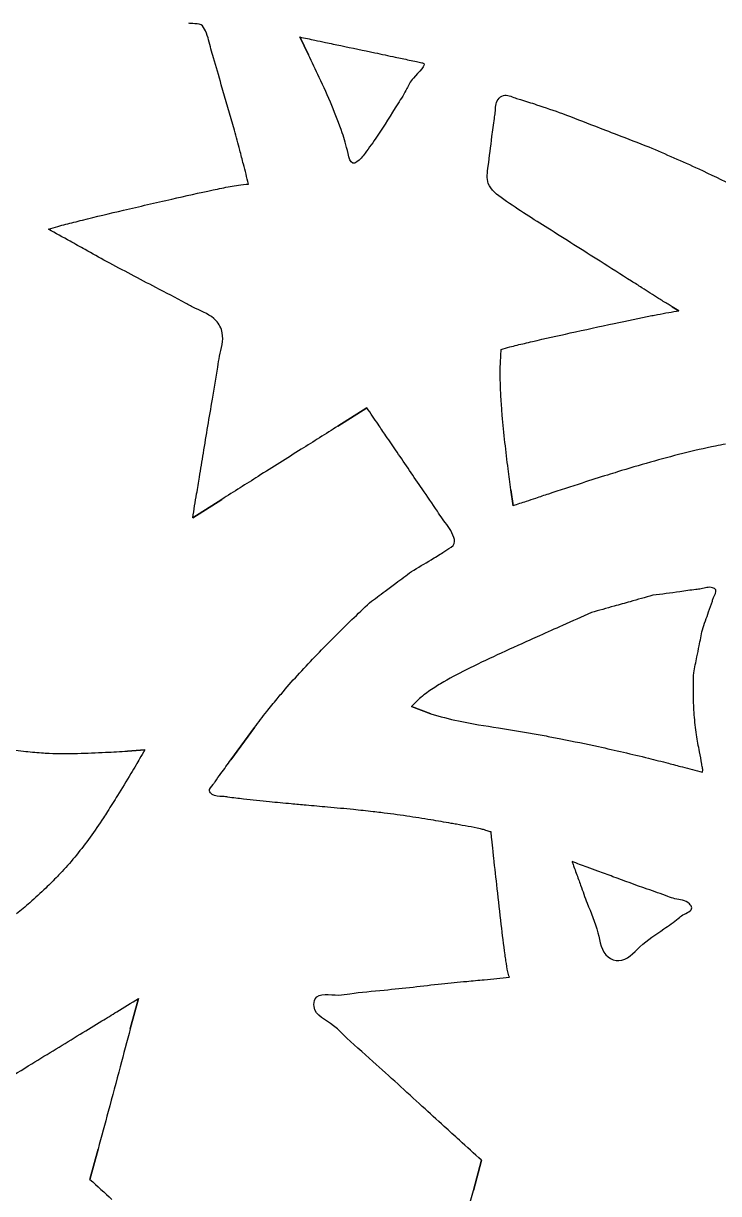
# Model space of a CAD drawing. Extents: x 0 to 339, y 0 to 248.
# Drawn here: x 157.2 to 189.8, y 122.4 to 177.2 of the extents above; entities that cross this region are included whole.
import ezdxf

# ---------------------------------------------------------------- set-up
doc = ezdxf.new("R2010")
doc.units = 0
doc.layers.add('layer_1', color=7, linetype='CONTINUOUS')

msp = doc.modelspace()

# ---------------------------------------------------------------- linework, layer by layer
at = {"layer": 'layer_1', "color": 1}
for p, q in [((170.563004, 175.757598), (170.158972, 176.591173)), ((170.158972, 176.591173), (170.563004, 175.757598)), ((170.563004, 175.757598), (170.563004, 175.757598)), ((175.916768, 175.378945), (175.916768, 175.378945)), ((175.916768, 175.378945), (175.916768, 175.378945)), ((175.916768, 175.378945), (175.916768, 175.378945)), ((172.153886, 172.096045), (172.153886, 172.096045)), ((172.153886, 172.096045), (172.153886, 172.096045)), ((172.153886, 172.096045), (172.153886, 172.096045)), ((187.940107, 163.757772), (187.62336, 163.940205)), ((187.62336, 163.940205), (187.940107, 163.757772)), ((187.940107, 163.757772), (187.940107, 163.757772)), ((173.307963, 159.210657), (171.946152, 158.353182)), ((171.946152, 158.353182), (173.307963, 159.210657)), ((173.307963, 159.210657), (173.307963, 159.210657)), ((180.159246, 154.620577), (180.058236, 155.378202)), ((180.058236, 155.378202), (180.159246, 154.620577)), ((166.499244, 154.923795), (165.137433, 154.066384)), ((165.137433, 154.066384), (166.499244, 154.923795)), ((166.499244, 154.923795), (166.499244, 154.923795)), ((180.159246, 154.620577), (180.159246, 154.620577)), ((175.39923, 145.226033), (176.308496, 144.872504)), ((176.308496, 144.872504), (175.39923, 145.226033)), ((175.39923, 145.226033), (175.39923, 145.226033)), ((166.926402, 142.718347), (168.036076, 144.231412)), ((168.036076, 144.231412), (166.926402, 142.718347)), ((162.087736, 143.131224), (162.894708, 143.181664)), ((162.894708, 143.181664), (162.087736, 143.131224)), ((162.087736, 143.131224), (162.087736, 143.131224)), ((166.926402, 142.718347), (166.926402, 142.718347)), ((182.926019, 137.952208), (182.926019, 137.952208)), ((182.926019, 137.952208), (182.926019, 137.952208)), ((182.926019, 137.952208), (182.926019, 137.952208)), ((162.592068, 131.531311), (162.213606, 130.11906)), ((162.213606, 130.11906), (162.592068, 131.531311)), ((162.592068, 131.531311), (162.592068, 131.531311)), ((160.700546, 124.470455), (160.322407, 123.058205)), ((160.322407, 123.058205), (160.700546, 124.470455)), ((160.700546, 124.470455), (160.700546, 124.470455)), ((178.299499, 122.544386), (178.677637, 123.956632)), ((178.677637, 123.956632), (178.299499, 122.544386)), ((178.299499, 122.544386), (178.299499, 122.544386))]:
    msp.add_line(p, q, dxfattribs=at)
for points in [[(165.137433, 177.215713), (165.073223, 177.219376), (165.012114, 177.227898), (164.95065, 177.236262)], [(165.527872, 177.160597), (165.420558, 177.221734), (165.27217, 177.208026), (165.137433, 177.215713)], [(165.738954, 176.875681), (165.687663, 176.990116), (165.624375, 177.105619), (165.527872, 177.160597)], [(165.994844, 176.030279), (165.920051, 176.31219), (165.866721, 176.590623), (165.738954, 176.875681)], [(170.158972, 176.591173), (170.395923, 176.541277), (170.632873, 176.49138), (170.869823, 176.441484)], [(166.114405, 175.614694), (166.073224, 175.753406), (166.031462, 175.89226), (165.994844, 176.030279)], [(170.869823, 176.441484), (171.035697, 176.406555), (171.201571, 176.371627), (171.367448, 176.336701)], [(171.367448, 176.336701), (171.60443, 176.286804), (171.841419, 176.236913), (172.078386, 176.187009)], [(172.078386, 176.187009), (172.611433, 176.074753), (173.144374, 175.962436), (173.677597, 175.850254)], [(166.48056, 174.352994), (166.359245, 174.773175), (166.239511, 175.193286), (166.114405, 175.614694)], [(171.07085, 174.696089), (170.903298, 175.050846), (170.733151, 175.404222), (170.563004, 175.757598)], [(173.677597, 175.850254), (173.997563, 175.78294), (174.31763, 175.715674), (174.63722, 175.648192)], [(174.63722, 175.648192), (174.743759, 175.625695), (174.850246, 175.603175), (174.957123, 175.580834)], [(174.957123, 175.580834), (175.182729, 175.533673), (175.410074, 175.48731), (175.632429, 175.438764)], [(175.916769, 175.378945), (176.168106, 175.313363), (175.719648, 174.943847), (175.486629, 174.668005)], [(175.632429, 175.438764), (175.714349, 175.420878), (175.795592, 175.402697), (175.881226, 175.386422)], [(175.881226, 175.386422), (175.893459, 175.384098), (175.905782, 175.381812), (175.916769, 175.378945)], [(171.662829, 173.376448), (171.478811, 173.821935), (171.27679, 174.260055), (171.07085, 174.696089)], [(175.486629, 174.668005), (175.323506, 174.474904), (175.26596, 174.327708), (175.185441, 174.170361)], [(167.104518, 172.222757), (166.895027, 172.932904), (166.685536, 173.643051), (166.48056, 174.352994)], [(175.185441, 174.170361), (175.070407, 173.945566), (174.908483, 173.700051), (174.755043, 173.459462)], [(179.455905, 173.664641), (179.516513, 173.751978), (179.610445, 173.825415), (179.709361, 173.852608)], [(179.709361, 173.852608), (179.885799, 173.901113), (180.078096, 173.802487), (180.260315, 173.737493)], [(172.153886, 172.096045), (171.995595, 172.525053), (171.837304, 172.954062), (171.662829, 173.376448)], [(174.755043, 173.459462), (174.423864, 172.940182), (174.132209, 172.443849), (173.793458, 171.945315)], [(179.32599, 173.055818), (179.346462, 173.265929), (179.336335, 173.492337), (179.455905, 173.664641)], [(180.260315, 173.737493), (180.34527, 173.707191), (180.428034, 173.684199), (180.510993, 173.659898)], [(180.510993, 173.659898), (180.758312, 173.587449), (181.007367, 173.503358), (181.255475, 173.419582)], [(181.255475, 173.419582), (181.666193, 173.280897), (182.074315, 173.143072), (182.482437, 173.005247)], [(179.172492, 171.92584), (179.207314, 172.208743), (179.24163, 172.492307), (179.285738, 172.771443)], [(179.285738, 172.771443), (179.300586, 172.865413), (179.316545, 172.958881), (179.32599, 173.055818)], [(182.482437, 173.005247), (182.981289, 172.811911), (183.480141, 172.618575), (183.978997, 172.425248)], [(167.347481, 171.288736), (167.266513, 171.600081), (167.185516, 171.911419), (167.104518, 172.222757)], [(183.978997, 172.425248), (184.328193, 172.289921), (184.677391, 172.154597), (185.02659, 172.019278)], [(172.427903, 171.131637), (172.332436, 171.52672), (172.243161, 171.811382), (172.153886, 172.096045)], [(173.793458, 171.945315), (173.607844, 171.672151), (173.408091, 171.398327), (173.224769, 171.143737)], [(178.997521, 170.530287), (179.056303, 170.994872), (179.115086, 171.459457), (179.172492, 171.92584)], [(185.02659, 172.019278), (185.525443, 171.825967), (186.024298, 171.632664), (186.523154, 171.439362)], [(167.517465, 170.634921), (167.460818, 170.852863), (167.404156, 171.070801), (167.347481, 171.288736)], [(172.645805, 170.677953), (172.525313, 170.707143), (172.475828, 170.933304), (172.427903, 171.131637)], [(173.224769, 171.143737), (173.168773, 171.065973), (173.114311, 170.990003), (173.037709, 170.90894)], [(186.523154, 171.439362), (187.30738, 171.103866), (188.091606, 170.768371), (188.866104, 170.41138)], [(167.760173, 169.7009), (167.67928, 170.012243), (167.598387, 170.323586), (167.517465, 170.634921)], [(173.037709, 170.90894), (172.92163, 170.786102), (172.754713, 170.65157), (172.645805, 170.677953)], [(178.999913, 169.732503), (178.918587, 169.967875), (178.958054, 170.249081), (178.997521, 170.530287)], [(188.866104, 170.41138), (189.421686, 170.155294), (189.972263, 169.888147), (190.518929, 169.613429)], [(166.095721, 169.423321), (166.232028, 169.451199), (166.368455, 169.478453), (166.504828, 169.506495)], [(166.504828, 169.506495), (166.763653, 169.559716), (167.022284, 169.615776), (167.283812, 169.651353)], [(167.283812, 169.651353), (167.441893, 169.672858), (167.601033, 169.686879), (167.760173, 169.7009)], [(179.723721, 168.981071), (179.419223, 169.195263), (179.106271, 169.424687), (178.999913, 169.732503)], [(161.892938, 168.472605), (162.646191, 168.648872), (163.399857, 168.822969), (164.15401, 168.995668)], [(164.15401, 168.995668), (164.800103, 169.143622), (165.446553, 169.29055), (166.095721, 169.423321)], [(181.789354, 167.631903), (181.116566, 168.053234), (180.443778, 168.474564), (179.723721, 168.981071)], [(159.9681, 168.011071), (160.60834, 168.170351), (161.250488, 168.322268), (161.892938, 168.472605)], [(158.813519, 167.716072), (159.062858, 167.787999), (159.315372, 167.84878), (159.56736, 167.911184)], [(159.56736, 167.911184), (159.70101, 167.944282), (159.834513, 167.977837), (159.9681, 168.011071)], [(158.379153, 167.582557), (158.523582, 167.628327), (158.66801, 167.674097), (158.813519, 167.716072)], [(159.387899, 167.022121), (159.051649, 167.208931), (158.715401, 167.395744), (158.379153, 167.582557)], [(184.242092, 166.079897), (183.424524, 166.597249), (182.606939, 167.114576), (181.789354, 167.631903)], [(160.094022, 166.629829), (159.858646, 166.760591), (159.623272, 166.891355), (159.387899, 167.022121)], [(161.102771, 166.069433), (160.766521, 166.25623), (160.43027, 166.443028), (160.094022, 166.629829)], [(163.414299, 164.85072), (162.640826, 165.253853), (161.871799, 165.661643), (161.102771, 166.069433)], [(185.713734, 165.148558), (185.22321, 165.459041), (184.732654, 165.769474), (184.242092, 166.079897)], [(186.204281, 164.838071), (186.040759, 164.941556), (185.877248, 165.04506), (185.713734, 165.148558)], [(164.801322, 164.119397), (164.344149, 164.368593), (163.878424, 164.608818), (163.414299, 164.85072)], [(186.987018, 164.342834), (186.7261, 164.507905), (186.465176, 164.672964), (186.204281, 164.838071)], [(165.263694, 163.875594), (165.105178, 163.952256), (164.953725, 164.036325), (164.801322, 164.119397)], [(187.427176, 164.064347), (187.280461, 164.157182), (187.133741, 164.25001), (186.987018, 164.342834)], [(187.62336, 163.940205), (187.557966, 163.981586), (187.492571, 164.022967), (187.427176, 164.064347)], [(166.230297, 163.304995), (165.977056, 163.58051), (165.604088, 163.710974), (165.263694, 163.875594)], [(184.906948, 163.170179), (185.495352, 163.295847), (186.084164, 163.4198), (186.674731, 163.534753)], [(186.674731, 163.534753), (186.758727, 163.551102), (186.842758, 163.56727), (186.926806, 163.583382)], [(186.926806, 163.583382), (187.104324, 163.617413), (187.281911, 163.651197), (187.460075, 163.681571)], [(187.460075, 163.681571), (187.619776, 163.708798), (187.779941, 163.733285), (187.940107, 163.757772)], [(166.52447, 162.723145), (166.484097, 162.935984), (166.377395, 163.144959), (166.230297, 163.304995)], [(182.83621, 162.721347), (183.526085, 162.872781), (184.216236, 163.022661), (184.906948, 163.170179)], [(166.398361, 161.631317), (166.472099, 161.994576), (166.592529, 162.36435), (166.52447, 162.723145)], [(180.699954, 162.235901), (180.822876, 162.26469), (180.945653, 162.293937), (181.068512, 162.322847)], [(181.068512, 162.322847), (181.656424, 162.461191), (182.246216, 162.591837), (182.83621, 162.721347)], [(179.585119, 161.588577), (179.591338, 161.707114), (179.597517, 161.825654), (179.603696, 161.944194)], [(179.603696, 161.944194), (179.737401, 161.985699), (179.871106, 162.027204), (180.005883, 162.064809)], [(180.005883, 162.064809), (180.23534, 162.128832), (180.467906, 162.181553), (180.699954, 162.235901)], [(166.314298, 161.127023), (166.339865, 161.294779), (166.364062, 161.462343), (166.398361, 161.631317)], [(179.55313, 160.984489), (179.559436, 161.102914), (179.565743, 161.221338), (179.57201, 161.339764)], [(179.57201, 161.339764), (179.576399, 161.422701), (179.580769, 161.505638), (179.585119, 161.588577)], [(166.062117, 159.61405), (166.148546, 160.118706), (166.237592, 160.623727), (166.314298, 161.127023)], [(179.579317, 160.030396), (179.565553, 160.348228), (179.559341, 160.666359), (179.55313, 160.984489)], [(165.641829, 157.092254), (165.781266, 157.93276), (165.918058, 158.772899), (166.062117, 159.61405)], [(179.627952, 159.21101), (179.608578, 159.483948), (179.591155, 159.757061), (179.579317, 160.030396)], [(173.830994, 158.444616), (173.656647, 158.699967), (173.482305, 158.955312), (173.307963, 159.210657)], [(179.65414, 158.863054), (179.644776, 158.978987), (179.636188, 159.094983), (179.627952, 159.21101)], [(179.781365, 157.589183), (179.73329, 158.013237), (179.688495, 158.437717), (179.65414, 158.863054)], [(171.946152, 158.353182), (171.374558, 157.993308), (170.802964, 157.633433), (170.231367, 157.273561)], [(174.197133, 157.908477), (174.075059, 158.087157), (173.953025, 158.265888), (173.830994, 158.444616)], [(174.720209, 157.142693), (174.545961, 157.398117), (174.371506, 157.653245), (174.197133, 157.908477)], [(179.931008, 156.349051), (179.878304, 156.762071), (179.828273, 157.175425), (179.781365, 157.589183)], [(189.654478, 157.423364), (189.13898, 157.316224), (188.625868, 157.197443), (188.114972, 157.069986)], [(190.12218, 157.517892), (189.966146, 157.487033), (189.810203, 157.455729), (189.654478, 157.423364)], [(165.455017, 155.971433), (165.517359, 156.345048), (165.579855, 156.718687), (165.641829, 157.092254)], [(170.231367, 157.273561), (169.55892, 156.850196), (168.886471, 156.426835), (168.214029, 156.003461)], [(175.900027, 155.413131), (175.505917, 155.987898), (175.113591, 156.56605), (174.720209, 157.142693)], [(188.114972, 157.069986), (187.607203, 156.943309), (187.101623, 156.80806), (186.597955, 156.66606)], [(180.058236, 155.378202), (180.015279, 155.70175), (179.972322, 156.025298), (179.931008, 156.349051)], [(186.597955, 156.66606), (186.082931, 156.520858), (185.569906, 156.368596), (185.058406, 156.211458)], [(165.324248, 155.186947), (165.367825, 155.44844), (165.411383, 155.709931), (165.455017, 155.971433)], [(168.214029, 156.003461), (167.64243, 155.643579), (167.070837, 155.283687), (166.499244, 154.923795)], [(184.590729, 156.066541), (184.194933, 155.943055), (183.799591, 155.818108), (183.404756, 155.691578)], [(185.058406, 156.211458), (184.902396, 156.163531), (184.746527, 156.115149), (184.590729, 156.066541)], [(165.137433, 154.066384), (165.199717, 154.439906), (165.262002, 154.813429), (165.324248, 155.186947)], [(176.612022, 154.367122), (176.377054, 154.719625), (176.138215, 155.06576), (175.900027, 155.413131)], [(183.404756, 155.691578), (182.877605, 155.522647), (182.351356, 155.350896), (181.826073, 155.176254)], [(180.77674, 154.826211), (180.570913, 154.757652), (180.36508, 154.689115), (180.159246, 154.620577)], [(181.20888, 154.970275), (181.064855, 154.922189), (180.920799, 154.874195), (180.77674, 154.826211)], [(181.826073, 155.176254), (181.620264, 155.107828), (181.414603, 155.038959), (181.20888, 154.970275)], [(176.850598, 154.015945), (176.769261, 154.129858), (176.69086, 154.248848), (176.612022, 154.367122)], [(177.342484, 153.244351), (177.214848, 153.548491), (177.025905, 153.770425), (176.850598, 154.015945)], [(177.399991, 152.853759), (177.441211, 152.966601), (177.397554, 153.113128), (177.342484, 153.244351)], [(176.320686, 152.09711), (176.505988, 152.209135), (176.691979, 152.322324), (176.869539, 152.437112)], [(176.869539, 152.437112), (176.928804, 152.475426), (176.98713, 152.513918), (177.051262, 152.552937)], [(177.051262, 152.552937), (177.188323, 152.636327), (177.351907, 152.722124), (177.399991, 152.853759)], [(175.39918, 151.54414), (175.705711, 151.72739), (176.012242, 151.910639), (176.320686, 152.09711)], [(174.670761, 151.002319), (174.91358, 151.182909), (175.15638, 151.363524), (175.39918, 151.54414)], [(174.160794, 150.623102), (174.330793, 150.749495), (174.500782, 150.875901), (174.670761, 151.002319)], [(189.512048, 150.783722), (189.333076, 150.842801), (189.159937, 150.766765), (188.98549, 150.731305)], [(173.432163, 150.081451), (173.675046, 150.261993), (173.91793, 150.442535), (174.160794, 150.623102)], [(186.712933, 150.42822), (186.357529, 150.328455), (186.002125, 150.22869), (185.646718, 150.128934)], [(187.975417, 150.596611), (187.554716, 150.536534), (187.133825, 150.482377), (186.712933, 150.42822)], [(188.73296, 150.697634), (188.480223, 150.67084), (188.227855, 150.632659), (187.975417, 150.596611)], [(188.98549, 150.731305), (188.901502, 150.714233), (188.81721, 150.706566), (188.73296, 150.697634)], [(189.507526, 150.158855), (189.524743, 150.213966), (189.540618, 150.26852), (189.566482, 150.327209)], [(189.662676, 150.678956), (189.636862, 150.726508), (189.574104, 150.763237), (189.512048, 150.783722)], [(189.566482, 150.327209), (189.619357, 150.447189), (189.713982, 150.584448), (189.662676, 150.678956)], [(172.606715, 149.291517), (172.880323, 149.556427), (173.156243, 149.818939), (173.432163, 150.081451)], [(184.900278, 149.919434), (184.54479, 149.819668), (184.1893, 149.719909), (183.83381, 149.620151)], [(185.646718, 150.128934), (185.397905, 150.059096), (185.149092, 149.989263), (184.900278, 149.919434)], [(189.330698, 149.65385), (189.392155, 149.823228), (189.455881, 149.993544), (189.507526, 150.158855)], [(171.971649, 148.669559), (172.182375, 148.877859), (172.393845, 149.085414), (172.606715, 149.291517)], [(183.83381, 149.620151), (183.38296, 149.419304), (182.93211, 149.218457), (182.481534, 149.016988)], [(189.036056, 148.812278), (189.13217, 149.091934), (189.228284, 149.371591), (189.330698, 149.65385)], [(171.717597, 148.417392), (171.802053, 148.501677), (171.886791, 148.585678), (171.971649, 148.669559)], [(182.481534, 149.016988), (182.120349, 148.855489), (181.759341, 148.693591), (181.398441, 148.531469)], [(188.886368, 148.064016), (188.936263, 148.313437), (188.986159, 148.562857), (189.036056, 148.812278)], [(170.865788, 147.547816), (171.146432, 147.840873), (171.430391, 148.13077), (171.717597, 148.417392)], [(180.955069, 148.332169), (180.442128, 148.101453), (179.929278, 147.870306), (179.419212, 147.633583)], [(181.398441, 148.531469), (181.250636, 148.465073), (181.102849, 148.398639), (180.955069, 148.332169)], [(188.781586, 147.540202), (188.816512, 147.714807), (188.85144, 147.889411), (188.886368, 148.064016)], [(170.047591, 146.672585), (170.316543, 146.967862), (170.58956, 147.25937), (170.865788, 147.547816)], [(179.419212, 147.633583), (178.930648, 147.40684), (178.444638, 147.174983), (177.9619, 146.934912)], [(188.631897, 146.791854), (188.681792, 147.041303), (188.731688, 147.290753), (188.781586, 147.540202)], [(169.296617, 145.819713), (169.541058, 146.10907), (169.792496, 146.392523), (170.047591, 146.672585)], [(177.9619, 146.934912), (177.554746, 146.732431), (177.149919, 146.524108), (176.762776, 146.286748)], [(188.616063, 145.832168), (188.613404, 146.152059), (188.62265, 146.471956), (188.631897, 146.791854)], [(176.487782, 146.112755), (176.289327, 145.984288), (176.092118, 145.852571), (175.909779, 145.703049)], [(176.762776, 146.286748), (176.670352, 146.230082), (176.578935, 146.171762), (176.487782, 146.112755)], [(168.609305, 144.979315), (168.767819, 145.180372), (168.929707, 145.378788), (169.093021, 145.575992)], [(169.093021, 145.575992), (169.160542, 145.657524), (169.228306, 145.738849), (169.296617, 145.819713)], [(175.909779, 145.703049), (175.729954, 145.555588), (175.564592, 145.39081), (175.39923, 145.226033)], [(188.63957, 145.108211), (188.626856, 145.349352), (188.618069, 145.590758), (188.616063, 145.832168)], [(168.036076, 144.231412), (168.22546, 144.482038), (168.414844, 144.732664), (168.609305, 144.979315)], [(176.308496, 144.872504), (176.736455, 144.754951), (177.164414, 144.637398), (177.597199, 144.542289)], [(188.657408, 144.822001), (188.650252, 144.917318), (188.644603, 145.012744), (188.63957, 145.108211)], [(188.765739, 143.895121), (188.71994, 144.202795), (188.680694, 144.511821), (188.657408, 144.822001)], [(177.597199, 144.542289), (178.219059, 144.405628), (178.850882, 144.315304), (179.480971, 144.217671)], [(179.480971, 144.217671), (180.227254, 144.102034), (180.971105, 143.976142), (181.712763, 143.836908)], [(181.712763, 143.836908), (181.944269, 143.793446), (182.175561, 143.748685), (182.406708, 143.703189)], [(182.406708, 143.703189), (182.994562, 143.587486), (183.581481, 143.467038), (184.166823, 143.339454)], [(188.9023, 143.097365), (188.850109, 143.362442), (188.80546, 143.628273), (188.765739, 143.895121)], [(156.237306, 143.282542), (156.558507, 143.225355), (156.879708, 143.168168), (157.203116, 143.127488)], [(157.203116, 143.127488), (157.482815, 143.092307), (157.764165, 143.069472), (158.045615, 143.050896)], [(161.054774, 143.071445), (161.399199, 143.088997), (161.743468, 143.110111), (162.087736, 143.131224)], [(162.894708, 143.181664), (162.813723, 143.044666), (162.732738, 142.907668), (162.651742, 142.770677)], [(184.166823, 143.339454), (184.949939, 143.168762), (185.730232, 142.985297), (186.510526, 142.801831)], [(158.045615, 143.050896), (158.165756, 143.042966), (158.285917, 143.035813), (158.406148, 143.030346)], [(158.406148, 143.030346), (158.850818, 143.010128), (159.296465, 143.012981), (159.741705, 143.022874)], [(159.741705, 143.022874), (160.179741, 143.032607), (160.617384, 143.049154), (161.054774, 143.071445)], [(162.651742, 142.770677), (162.595055, 142.6748), (162.538361, 142.578926), (162.481758, 142.483)], [(166.464125, 142.081313), (166.620365, 142.294922), (166.773383, 142.506635), (166.926402, 142.718347)], [(186.510526, 142.801831), (186.82231, 142.720722), (187.134095, 142.639613), (187.445887, 142.558535)], [(189.010932, 142.523929), (188.981493, 142.715459), (188.939936, 142.906216), (188.9023, 143.097365)], [(162.239054, 142.072053), (162.034201, 141.726865), (161.825998, 141.38365), (161.614118, 141.042725)], [(162.481758, 142.483), (162.40091, 142.345986), (162.320245, 142.208864), (162.239054, 142.072053)], [(166.186799, 141.690871), (166.272803, 141.820667), (166.36906, 141.951341), (166.464125, 142.081313)], [(187.445887, 142.558535), (187.664139, 142.501781), (187.882395, 142.445043), (188.100655, 142.388318)], [(188.100655, 142.388318), (188.41245, 142.307285), (188.724253, 142.226283), (189.036056, 142.14528)], [(189.02864, 142.414523), (189.021675, 142.451159), (189.016522, 142.487558), (189.010932, 142.523929)], [(189.051932, 142.220973), (189.058746, 142.284901), (189.040891, 142.35008), (189.02864, 142.414523)], [(189.036056, 142.14528), (189.042642, 142.170446), (189.049228, 142.195611), (189.051932, 142.220973)], [(165.92613, 141.257508), (165.908055, 141.359622), (166.018632, 141.462089), (166.09437, 141.558234)], [(166.09437, 141.558234), (166.129903, 141.603341), (166.157766, 141.647056), (166.186799, 141.690871)], [(161.614118, 141.042725), (161.458176, 140.791805), (161.300241, 140.542125), (161.140468, 140.293633)], [(166.043823, 141.10247), (165.987603, 141.142258), (165.936341, 141.199826), (165.92613, 141.257508)], [(166.548327, 141.003462), (166.375396, 141.016331), (166.192316, 140.997377), (166.043823, 141.10247)], [(166.792047, 140.971703), (166.711349, 140.983887), (166.630998, 140.997311), (166.548327, 141.003462)], [(167.523216, 140.8839), (167.27873, 140.909832), (167.033837, 140.935199), (166.792047, 140.971703)], [(168.741847, 140.751262), (168.336013, 140.795997), (167.930179, 140.840733), (167.523216, 140.8839)], [(169.750592, 140.657747), (169.414342, 140.688901), (169.078094, 140.720081), (168.741847, 140.751262)], [(170.456716, 140.592361), (170.22134, 140.614144), (169.985966, 140.635939), (169.750592, 140.657747)], [(171.465464, 140.499062), (171.129214, 140.530153), (170.792964, 140.561244), (170.456716, 140.592361)], [(172.672939, 140.388843), (172.270762, 140.428829), (171.868113, 140.463946), (171.465464, 140.499062)], [(173.594824, 140.289833), (173.287747, 140.32484), (172.980481, 140.358265), (172.672939, 140.388843)], [(160.952678, 140.004089), (160.750506, 139.695767), (160.542288, 139.39133), (160.326177, 139.092584)], [(161.140468, 140.293633), (161.078253, 140.196872), (161.01576, 140.100292), (160.952678, 140.004089)], [(173.961937, 140.246866), (173.839624, 140.261671), (173.717239, 140.275878), (173.594824, 140.289833)], [(175.176984, 140.082485), (174.77263, 140.142063), (174.367679, 140.197755), (173.961937, 140.246866)], [(176.302433, 139.90691), (175.927762, 139.968435), (175.55263, 140.027137), (175.176984, 140.082485)], [(177.265387, 139.74253), (176.944746, 139.799304), (176.623759, 139.854145), (176.302433, 139.90691)], [(177.50636, 139.699563), (177.426048, 139.713957), (177.345728, 139.728304), (177.265387, 139.74253)], [(178.049957, 139.600552), (177.868904, 139.634343), (177.687652, 139.667071), (177.50636, 139.699563)], [(178.627194, 139.490334), (178.434856, 139.527474), (178.242519, 139.564614), (178.049957, 139.600552)], [(178.814009, 139.43418), (178.751733, 139.452882), (178.689463, 139.471608), (178.627194, 139.490334)], [(178.944779, 139.394949), (178.901185, 139.408015), (178.857595, 139.421092), (178.814009, 139.43418)], [(179.131594, 139.339012), (179.06932, 139.357649), (179.007046, 139.376287), (178.944779, 139.394949)], [(179.164327, 139.002764), (179.15303, 139.114807), (179.142312, 139.226909), (179.131594, 139.339012)], [(160.326177, 139.092584), (160.121199, 138.809227), (159.909119, 138.53099), (159.688454, 138.259598)], [(179.225118, 138.431144), (179.204452, 138.621642), (179.183551, 138.812118), (179.164327, 139.002764)], [(159.688454, 138.259598), (159.471664, 137.992971), (159.246586, 137.73295), (159.011363, 137.482555)], [(179.257851, 138.128522), (179.246938, 138.229396), (179.236061, 138.330273), (179.225118, 138.431144)], [(179.417336, 136.682748), (179.362972, 137.164511), (179.310001, 137.646485), (179.257851, 138.128522)], [(182.926019, 137.952208), (182.92976, 137.941917), (182.933501, 137.931626), (182.937242, 137.921335)], [(183.636873, 137.690335), (183.399928, 137.77764), (183.162974, 137.864924), (182.926019, 137.952208)], [(182.937242, 137.921335), (182.963431, 137.849299), (182.989628, 137.777269), (183.015805, 137.705223)], [(183.015805, 137.705223), (183.086857, 137.509669), (183.157761, 137.313991), (183.229046, 137.118633)], [(184.1345, 137.507025), (183.968608, 137.568091), (183.802742, 137.629218), (183.636873, 137.690335)], [(158.798412, 137.260263), (158.618232, 137.074942), (158.435687, 136.891861), (158.24921, 136.712929)], [(159.011363, 137.482555), (158.941107, 137.407768), (158.869946, 137.333839), (158.798412, 137.260263)], [(183.229046, 137.118633), (183.262801, 137.026126), (183.296641, 136.93369), (183.330073, 136.840885)], [(184.845438, 137.245155), (184.608554, 137.332664), (184.3715, 137.419782), (184.1345, 137.507025)], [(186.451213, 136.662571), (185.912756, 136.848566), (185.379527, 137.047853), (184.845438, 137.245155)], [(158.24921, 136.712929), (158.003438, 136.477104), (157.750836, 136.248485), (157.498234, 136.019866)], [(179.610476, 135.001676), (179.545708, 135.562123), (179.48058, 136.122293), (179.417336, 136.682748)], [(183.330073, 136.840885), (183.430368, 136.562475), (183.526988, 136.280747), (183.633147, 136.007648)], [(187.423024, 136.321157), (187.102493, 136.443094), (186.775902, 136.550416), (186.451213, 136.662571)], [(157.498234, 136.019866), (157.292714, 135.845527), (157.087194, 135.671187), (156.881687, 135.496832)], [(183.633147, 136.007648), (183.810076, 135.55249), (184.013502, 135.1213), (184.138252, 134.618937)], [(187.749489, 136.209819), (187.637017, 136.237852), (187.53036, 136.280324), (187.423024, 136.321157)], [(188.431278, 135.974212), (188.245352, 136.15571), (187.984703, 136.151192), (187.749489, 136.209819)], [(187.907413, 135.29034), (187.975455, 135.345498), (188.040628, 135.400579), (188.128143, 135.452125)], [(188.128143, 135.452125), (188.298454, 135.552438), (188.55338, 135.639364), (188.540656, 135.788996)], [(188.540656, 135.788996), (188.535517, 135.849429), (188.48672, 135.92009), (188.431278, 135.974212)], [(179.786925, 133.589528), (179.719164, 134.058776), (179.664948, 134.530324), (179.610476, 135.001676)], [(187.237801, 134.797472), (187.467494, 134.954464), (187.700695, 135.122762), (187.907413, 135.29034)], [(184.138252, 134.618937), (184.242232, 134.200219), (184.291554, 133.732057), (184.615287, 133.483395)], [(186.108169, 133.962254), (186.471601, 134.299217), (186.849694, 134.532207), (187.237801, 134.797472)], [(185.126006, 133.313144), (185.50935, 133.324491), (185.803612, 133.67988), (186.108169, 133.962254)], [(179.828023, 133.303702), (179.814981, 133.399194), (179.800674, 133.494313), (179.786925, 133.589528)], [(179.913956, 132.782492), (179.87151, 132.953089), (179.851882, 133.129017), (179.828023, 133.303702)], [(184.615287, 133.483395), (184.756786, 133.374708), (184.95071, 133.307955), (185.126006, 133.313144)], [(179.988682, 132.530293), (179.961887, 132.613918), (179.935093, 132.697544), (179.913956, 132.782492)], [(174.121547, 131.933671), (175.029894, 132.019271), (175.920662, 132.123494), (176.81143, 132.227717)], [(176.81143, 132.227717), (177.203683, 132.265064), (177.595936, 132.302411), (177.988188, 132.339762)], [(177.988188, 132.339762), (178.262766, 132.365908), (178.537344, 132.392057), (178.811921, 132.418208)], [(178.811921, 132.418208), (179.204175, 132.455566), (179.596428, 132.492929), (179.988682, 132.530293)], [(170.885394, 131.527443), (171.057098, 131.815216), (171.570852, 131.695806), (171.969796, 131.698265)], [(171.969796, 131.698265), (172.166449, 131.699477), (172.335206, 131.730301), (172.507713, 131.757141)], [(172.507713, 131.757141), (173.025259, 131.837662), (173.576567, 131.882315), (174.121547, 131.933671)], [(161.583319, 130.914761), (161.919583, 131.120256), (162.255826, 131.325783), (162.592068, 131.531311)], [(170.826606, 131.154808), (170.807776, 131.281575), (170.826388, 131.428551), (170.885394, 131.527443)], [(171.743043, 130.260955), (171.385579, 130.527168), (170.890505, 130.724626), (170.826606, 131.154808)], [(160.877196, 130.483237), (161.112557, 130.627096), (161.347943, 130.77092), (161.583319, 130.914761)], [(159.868451, 129.86686), (160.204816, 130.072156), (160.54098, 130.277732), (160.877196, 130.483237)], [(162.213606, 130.11906), (162.054876, 129.526296), (161.896146, 128.933532), (161.737387, 128.340775)], [(172.205316, 129.840657), (172.059183, 129.984732), (171.917501, 130.131032), (171.743043, 130.260955)], [(157.599042, 128.480045), (158.353928, 128.944523), (159.111699, 129.404986), (159.868451, 129.86686)], [(173.592152, 128.579812), (173.122168, 128.996242), (172.643711, 129.408437), (172.205316, 129.840657)], [(156.237334, 127.64783), (156.69415, 127.921184), (157.146077, 128.201337), (157.599042, 128.480045)], [(161.737387, 128.340775), (161.550615, 127.643422), (161.363803, 126.94608), (161.17698, 126.248741)], [(175.90358, 126.478493), (175.135214, 127.179966), (174.375451, 127.885771), (173.592152, 128.579812)], [(161.17698, 126.248741), (161.018174, 125.655977), (160.85936, 125.063216), (160.700546, 124.470455)], [(176.931113, 125.544469), (176.588391, 125.855709), (176.245136, 126.166673), (175.90358, 126.478493)], [(177.650314, 124.890653), (177.410636, 125.108623), (177.171005, 125.326614), (176.931113, 125.544469)], [(178.677637, 123.956632), (178.335164, 124.267958), (177.992691, 124.579285), (177.650314, 124.890653)], [(160.322407, 123.058205), (160.664879, 122.746878), (161.007351, 122.435551), (161.349728, 122.124184)], [(177.823064, 120.766098), (177.981871, 121.358862), (178.140685, 121.951624), (178.299499, 122.544386)]]:
    msp.add_open_spline(points, degree=3, dxfattribs=at)

doc.saveas('drawing.dxf')
